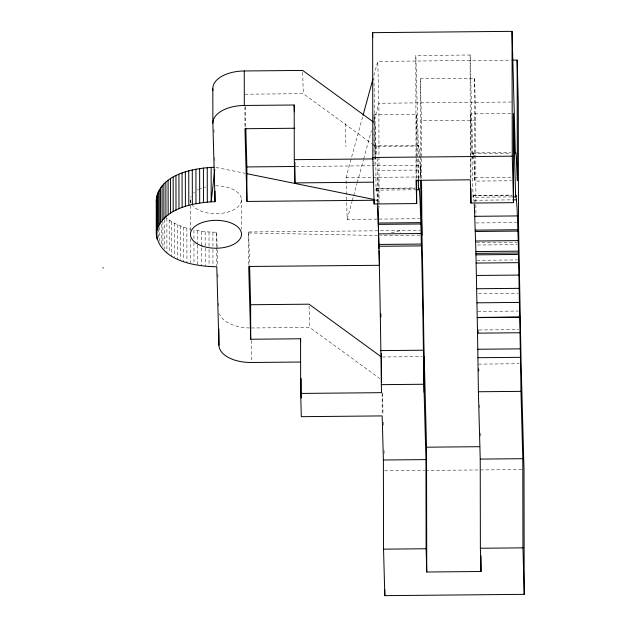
<?xml version="1.0" encoding="UTF-8"?>
<svg xmlns="http://www.w3.org/2000/svg" width="627" height="627" viewBox="0 0 627 627"><rect width="100%" height="100%" fill="white"/><g stroke="black" fill="none" stroke-linecap="round" stroke-linejoin="round"><path stroke-width="0.47" stroke-dasharray="3.13 2.35" d="M474.177 202.239L473.487 195.64L512.181 195.279M416.649 189.777L376.02 190.153L375.738 146.483L375.918 145.778L418.483 145.378A323.548 3.786 89.5 0 1 419.682 157.816M418.483 145.378L418.319 155.723M416.046 179.346L415.826 55.505L470.101 54.996L472.813 158.435L472.962 152.878L510.699 152.526M377.148 219.105L347.162 219.411L346.033 177.621L362.79 116.199M373.872 75.561L377.736 61.391L511.287 60.137M347.162 219.411L352.06 201.463M352.319 200.522L353.346 196.745M353.604 195.796L356.959 183.523M357.218 182.575L363.409 159.909M363.668 158.968L371.403 130.635M374.241 120.251L378.88 103.251L377.736 61.391M391.436 232.735L400.692 230.595L420.043 230.391M373.12 177.37L420.498 176.963L420.192 165.309L372.273 165.755M473.377 195.452L512.079 195.083M511.773 196.894L473.079 197.262L470.799 113.902L511.428 113.518M420.043 235.133L380.385 235.501M420.458 155.668L420.325 78.822L474.6 78.312L475.744 120.172L475.909 217.091M244.891 94.215L303.28 93.666L371.795 143.614M511.452 102.005L378.88 103.251L379.061 207.341M373.966 120.627L373.958 114.812L416.524 114.412L418.311 179.8L418.319 156.687M420.325 78.822L421.469 120.682L475.744 120.172M372.587 144.186L375.738 146.483L418.303 146.083L415.826 55.505M472.782 153.591L510.519 153.231M295.858 166.469L371.294 165.763M377.117 158.216A323.548 3.786 89.5 0 1 377.587 168.992L377.634 170.426L420.2 170.027L420.466 179.737M346.033 177.621L372.156 177.378M473.542 155.841A323.548 3.786 89.5 0 1 474.631 176.093L474.678 177.527L511.46 177.182M474.678 177.527L474.772 181.109L511.546 180.764M376.318 188.343L415.019 187.982M376.02 190.153A209.99 2.453 89.5 0 1 376.427 188.539L415.129 188.178M375.738 200.248L377.689 200.225L377.744 202.168M474.051 200.279L511.797 199.864M379.084 219.089L419.706 218.705M475.917 222.961L516.562 222.585M248.715 264.555L248.66 231.966L400.692 230.595L400.692 232.484M476.457 242.618L517.103 242.234M477.484 245.016L517.157 244.648M476.826 260.315L517.471 259.931M478.409 293.577L518.09 293.209M477.743 311.439L518.388 311.055M251.278 327.984L309.66 327.435L379.758 378.528M479.004 329.99L518.686 329.614M382.454 356.998L422.12 356.63M478.534 364.115L519.18 363.731M384.594 470.83L424.565 470.462M425.537 470.446L522.056 469.545M193.939 238.675L193.923 230.054L205.154 231.802L216.73 232.264L217.632 265.252M248.66 232.978L377.462 235.478M215.962 167.417L245.016 173.311M375.777 199.841L377.689 200.225L377.634 170.426M164.744 216.527C171.947 222.969 181.101 226.762 190.349 229.208M376.427 188.539L376.537 188.735A280.974 3.284 89.5 0 1 377.509 202.223M479.655 404.909L479.757 408.796M480.423 433.077L480.556 437.936M377.956 177.323L378.692 204.52M378.716 205.491L378.771 207.435M373.849 77.458L375.738 146.483M382.47 392.917L383.05 414.345M383.262 422.136L383.371 426.031M384.037 450.382L384.139 454.277M373.958 114.812L374.17 122.477M374.194 123.441L375.165 158.905L375.103 123.237M345.305 123.519L345.939 146.765M302.7 72.364L303.28 93.666M309.08 306.125L309.66 327.435M245.235 106.817L245.823 128.151M248.66 231.966L249.562 264.955M213.964 129.421L214.073 133.3M214.747 157.534L214.889 162.385M217.875 273.983L217.977 277.863M218.666 303.084L218.745 305.992M474.6 78.312L474.772 181.109M470.799 113.902L470.908 178.836M470.101 54.996L470.321 178.836M421.469 120.682L421.532 157.722M421.532 158.694L421.571 179.165M420.466 156.632L420.498 176.963M420.192 165.309L420.2 170.027L420.153 168.592A323.548 3.786 89.5 0 0 419.722 158.662M416.524 114.412L416.642 179.338M382.141 393.748L382.18 414.949M373.966 121.591L374.029 155.512M374.029 156.484L374.045 164.235M251.302 340.437L251.341 361.528M244.914 106.676L244.953 127.759M241.45 199.535L241.505 229.255M216.73 232.264L216.754 246.638M216.762 247.602L216.793 265.809M212.898 232.28L212.929 248.574M212.929 249.538L212.961 266.788M209.01 232.108L209.042 248.402M209.042 249.366L209.073 266.616M205.154 231.802L205.186 247.132M205.186 248.096L205.217 266.303M201.345 231.347L201.408 265.856M197.599 230.767L197.623 244.185M197.623 245.149L197.654 265.276M193.947 242.516L193.986 264.563M190.373 200.013L190.428 230.689M190.365 238.793L190.412 262.752M186.885 228.236L186.948 262.744M183.539 227.139L183.601 261.647M180.341 225.932L180.396 259.476M177.284 224.607L177.347 259.116M174.4 223.181L174.463 256.725M171.688 221.652L171.751 256.153M169.172 220.022L169.227 252.618M166.853 218.314L166.915 252.822M164.752 219.403L164.799 249.115M162.871 221.378L162.918 248.214M161.217 224.247L161.249 244.373M159.791 227.06L159.822 241.434M158.615 228.863L158.631 239.404M157.683 231.59L157.683 234.467M473.079 197.262A209.99 2.453 89.5 0 1 473.487 195.64M375.918 145.778A323.548 3.786 89.5 0 1 376.992 155.849M215.531 185.827A25.542 13.951 -0.1 0 1 241.183 197.717A25.542 13.951 -0.1 0 1 222.891 213.18A25.542 13.951 -0.1 0 1 192.458 205.327M190.937 202.725A25.542 13.951 -0.1 0 1 191.141 196.392M193.602 193.006A25.542 13.951 -0.1 0 1 194.464 192.223M197.583 190.083A25.542 13.951 -0.1 0 1 198.783 189.448M200.06 188.852A25.542 13.951 -0.1 0 1 201.408 188.312M204.277 187.371A25.542 13.951 -0.1 0 1 205.781 186.979M472.962 152.878A323.548 3.786 89.5 0 1 473.479 155.167M249.609 327.968A31.93 17.438 -0.1 0 1 219.442 313.868"/><path stroke-width="0.94" d="M300.231 362.03L251.341 362.484A31.93 17.438 -0.1 0 1 218.941 345.352L216.793 266.773C194.911 266.373 160.794 261.059 156.374 234.835L156.319 200.334C159.14 174.275 192.795 168.255 214.05 167.252M156.374 234.835L156.389 198.203M379.069 250.729L379.468 265.299L248.715 266.475L250.706 339.238L300.576 338.776L300.67 393.427L301.305 416.673L382.18 415.913L383.387 459.999L383.544 549.158L384.813 595.65L524.219 594.341L522.949 547.857L522.793 458.698L520.959 391.358A209.99 2.453 89.5 0 0 520.481 357.312L518.208 240.619L517.134 208.924L516.052 195.24A209.99 2.453 89.5 0 0 515.645 196.862L512.737 196.886M214.74 169.752L211.189 201.847C190.624 203.266 161.758 209.3 156.444 232.711M363.049 115.25L372.846 79.347M214.998 191.07L215.014 201.729L211.189 201.847L211.127 167.338M102.781 267.894L103.361 267.886M474.302 204.19L475.901 251.552L477.531 333.149L520.104 332.741M477.531 333.149L477.79 349.263L520.355 348.863M477.915 357.719L520.481 357.312M416.642 180.31L416.681 203.571L374.115 203.971L372.846 157.479L372.626 32.659L512.032 31.35L515.363 153.192L515.543 152.479A323.548 3.786 89.5 0 1 517.212 175.693L517.353 180.709L517.134 60.082L512.259 60.129M215.014 201.729L212.882 123.205L212.819 88.697A31.914 17.431 -0.1 0 1 244.256 70.969L302.645 70.428L373.527 122.093M212.882 123.205A31.914 17.431 -0.1 0 1 244.318 105.469L294.188 105.007L294.377 111.786M294.823 128.253L244.953 128.715L246.936 201.432L374.758 200.256M372.846 157.479L512.251 156.17L513.521 202.662L470.955 203.062L470.321 179.816L416.046 180.325L416.681 203.571M294.188 105.007L294.282 159.658L373.214 158.921M245.823 128.151L246.881 166.931L294.878 166.484M294.282 159.658L294.917 182.904L373.849 182.167M416.649 189.777L418.585 189.754A209.99 2.453 89.5 0 1 418.993 188.139L419.102 188.335A280.974 3.284 89.5 0 1 420.599 215.5L421.697 255.55A280.974 3.284 89.5 0 1 423.296 341.754L423.421 350.211A209.99 2.453 89.5 0 1 423.899 384.257L425.952 459.599L426.109 548.758L426.744 572.004L481.019 571.495L480.987 555.898M512.761 199.919L516.632 199.825M474.835 216.323L517.416 215.923M378.261 223.032L420.827 222.632M377.548 203.054A280.974 3.284 89.5 0 1 378.034 215.9L378.308 224.38L420.874 223.98M475.305 230.133L517.886 229.741M475.352 231.488L517.933 231.089M378.308 224.38L378.583 233.91L421.148 233.51M475.627 241.019L518.208 240.619M378.583 233.91L378.857 244.452L421.422 244.052M378.896 246.278L421.462 245.878M475.901 251.552L518.482 251.153M475.94 253.379L518.521 252.979M475.971 254.844L518.553 254.444M476.175 263.05L518.756 262.658M476.449 275.465L519.031 275.065M476.724 288.741L519.305 288.342M249.585 265.926L250.643 304.738L309.025 304.189L381.482 357.006L381.529 382.062M476.99 302.817L519.571 302.418M477.249 317.427L519.83 317.027M477.257 317.646L519.838 317.246M378.857 244.452L379.131 255.949A280.974 3.284 89.5 0 1 380.73 342.154L380.855 350.611L423.421 350.211M380.855 350.611A209.99 2.453 89.5 0 1 381.326 384.657L423.899 384.257M300.67 393.427L381.545 392.667L381.326 384.657M477.79 349.263L478.385 391.757L520.959 391.358M420.498 180.709L422.034 237.523A323.548 3.786 89.5 0 1 423.844 341.676L426.525 447.192L479.827 446.69M383.387 459.999L425.952 459.599M478.385 391.757L480.227 459.097L522.793 458.698M383.544 549.158L426.109 548.758M480.227 459.097L480.384 548.249L522.949 547.857M246.889 173.695L373.872 199.457M156.319 200.334L156.444 201.745M517.134 60.082L518.278 101.942L518.498 222.561L521.115 363.715L524 469.529L524.219 594.341M515.645 196.862L513.364 113.503L513.521 202.662M478.667 368.966L478.714 370.91M480.384 548.249L481.019 571.495M418.585 189.754L418.311 179.8L418.366 181.752M377.901 207.999L379.014 248.786M372.626 32.659L372.759 37.526M300.576 338.776L300.654 341.684M212.819 88.697L212.874 90.641M478.04 329.998L478.08 332.874M381.435 353.275L381.482 357.006M512.032 31.35L512.251 156.17M470.932 188.523L470.955 203.062M426.525 447.192L426.744 572.004M424.056 356.606L424.118 392.267M421.979 235.109L421.571 180.137M384.806 589.795L384.813 595.65M374.107 200.091L374.115 203.971M301.242 378.614L301.273 398.129M294.886 162.409L294.917 182.904M250.643 304.738L250.706 339.238M246.881 166.931L246.936 201.432M244.256 70.969L244.318 105.469M218.909 329.057L218.941 345.352M207.247 167.581L207.31 202.09M203.414 167.965L203.469 202.474M199.629 168.483L199.692 202.991M195.914 169.133L195.977 203.642M192.285 169.917L192.348 204.426M188.758 170.834L188.813 205.342M185.341 171.869L185.404 206.377M182.065 173.021L182.12 207.529M178.93 174.298L178.985 208.799M175.952 175.67L176.007 210.178M173.146 177.159L173.201 211.667M170.52 178.734L170.583 213.243M168.091 180.404L168.154 214.912M165.865 182.159L165.928 216.668M163.859 183.985L163.913 218.494M162.072 185.882L162.127 220.39M160.512 187.834L160.575 222.342M159.195 189.84L159.258 224.348M158.114 191.886L158.176 226.394M157.291 193.97L157.346 228.479M156.993 235.25L157.001 239.083M156.711 196.079L156.774 230.587M156.562 235.047L156.562 236.967M380.855 314.017A323.548 3.786 89.5 0 1 380.902 316.964M202.098 246.011A25.542 13.951 -0.1 0 0 241.481 234.96A25.542 13.951 -0.1 0 0 204.331 221.88A25.542 13.951 -0.1 0 0 202.098 246.011"/></g></svg>
